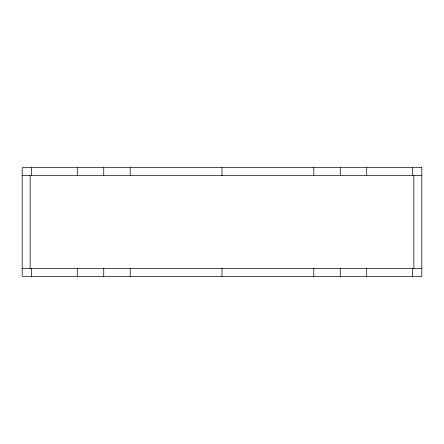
<?xml version="1.0" encoding="UTF-8"?>
<svg xmlns="http://www.w3.org/2000/svg" width="444" height="444" viewBox="0 0 444 444"><rect width="100%" height="100%" fill="white"/><g stroke="black" fill="none" stroke-linecap="round" stroke-linejoin="round"><path stroke-width="0.67" d="M22.2 175.574L421.8 175.574M22.2 268.426L421.8 268.426M413.864 175.574L413.864 268.426M412.543 167.638L412.543 175.574M412.543 268.426L412.543 276.362M366.705 167.638L366.705 175.574M366.705 268.426L366.705 276.362M340.254 167.638L340.254 175.574M340.254 268.426L340.254 276.362M313.797 167.638L313.797 175.574M313.797 268.426L313.797 276.362M222 167.638L222 175.574M222 268.426L222 276.362M130.203 167.638L130.203 175.574M130.203 268.426L130.203 276.362M103.746 167.638L103.746 175.574M103.746 268.426L103.746 276.362M77.295 167.638L77.295 175.574M77.295 268.426L77.295 276.362M31.457 167.638L31.457 175.574M31.457 268.426L31.457 276.362M30.137 175.574L30.137 268.426M421.8 167.638L22.2 167.638L22.2 276.362L421.8 276.362L421.8 167.638"/></g></svg>
